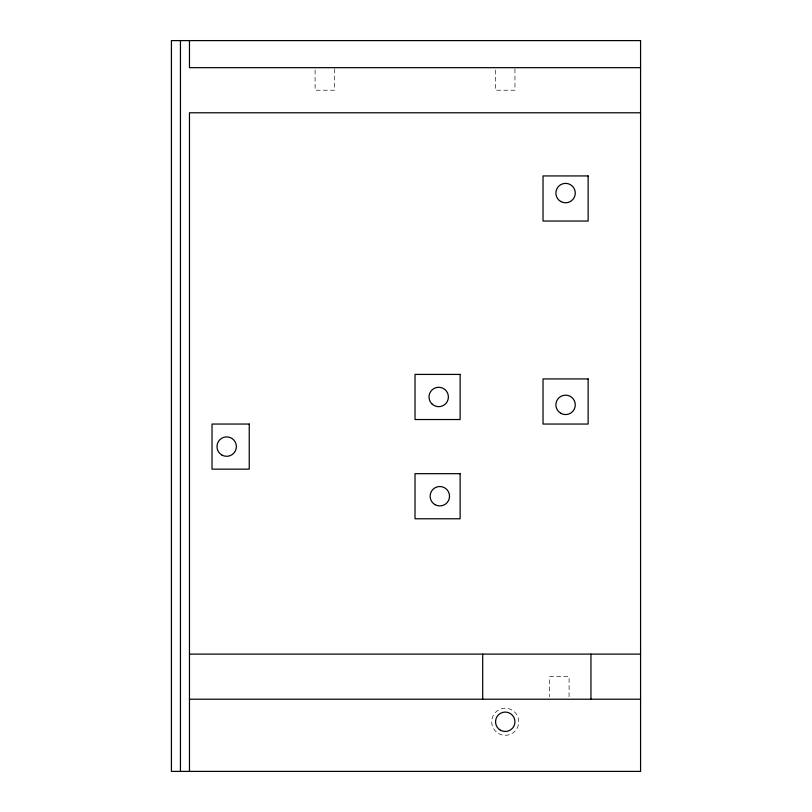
<?xml version="1.0" encoding="UTF-8"?>
<svg xmlns="http://www.w3.org/2000/svg" width="812" height="812" viewBox="0 0 812 812"><rect width="100%" height="100%" fill="white"/><g stroke="black" fill="none" stroke-linecap="round" stroke-linejoin="round"><path stroke-width="0.61" stroke-dasharray="4.06 3.04" d="M569.08 696.716L569.08 676.67L549.683 676.67L549.683 696.716M514.94 68.918L514.94 90.223L495.543 90.223L495.543 68.918M334.503 68.918L334.503 90.223L315.097 90.223L315.097 68.918M498.477 733.5A13.53 13.53 0 0 0 518.777 721.777A13.53 13.53 0 0 0 498.477 710.053A13.53 13.53 0 0 0 498.477 733.5"/><path stroke-width="1.22" d="M640.577 67.67L189.47 67.67L189.47 40.6M640.577 112.777L189.47 112.777L189.47 771.4M189.47 654.107L640.577 654.107M189.47 699.223L640.577 699.223M590.953 654.107L590.953 699.223M482.693 654.107L482.693 699.223M180.447 40.6L180.447 771.4M640.577 40.6L171.423 40.6L171.423 771.4L640.577 771.4L640.577 40.6M588.132 175.93L543.025 175.93L543.025 221.047L588.132 221.047L588.132 175.93M460.13 374.423L415.023 374.423L415.023 419.53L460.13 419.53L460.13 374.423M588.132 378.93L543.025 378.93L543.025 424.047L588.132 424.047L588.132 378.93M249.243 424.047L212.023 424.047L212.023 469.153L249.243 469.153L249.243 424.047M460.13 473.67L415.023 473.67L415.023 518.777L460.13 518.777L460.13 473.67M500.395 730.181A9.703 9.703 0 0 0 514.94 721.777A9.703 9.703 0 0 0 500.395 713.383A9.703 9.703 0 0 0 500.395 730.181M434.988 504.617A9.703 9.703 0 0 0 449.533 496.223A9.703 9.703 0 0 0 434.988 487.819A9.703 9.703 0 0 0 434.988 504.617M431.852 403.838A9.703 9.703 0 0 0 448.072 399.484A9.703 9.703 0 0 0 436.196 387.608A9.703 9.703 0 0 0 431.852 403.838M221.838 455.004A9.703 9.703 0 0 0 236.383 446.6A9.703 9.703 0 0 0 221.838 438.196A9.703 9.703 0 0 0 221.838 455.004M560.727 413.267A9.703 9.703 0 0 0 575.282 404.873A9.703 9.703 0 0 0 560.727 396.469A9.703 9.703 0 0 0 560.727 413.267M560.727 201.477A9.703 9.703 0 0 0 575.282 193.073A9.703 9.703 0 0 0 560.727 184.679A9.703 9.703 0 0 0 560.727 201.477"/></g></svg>
